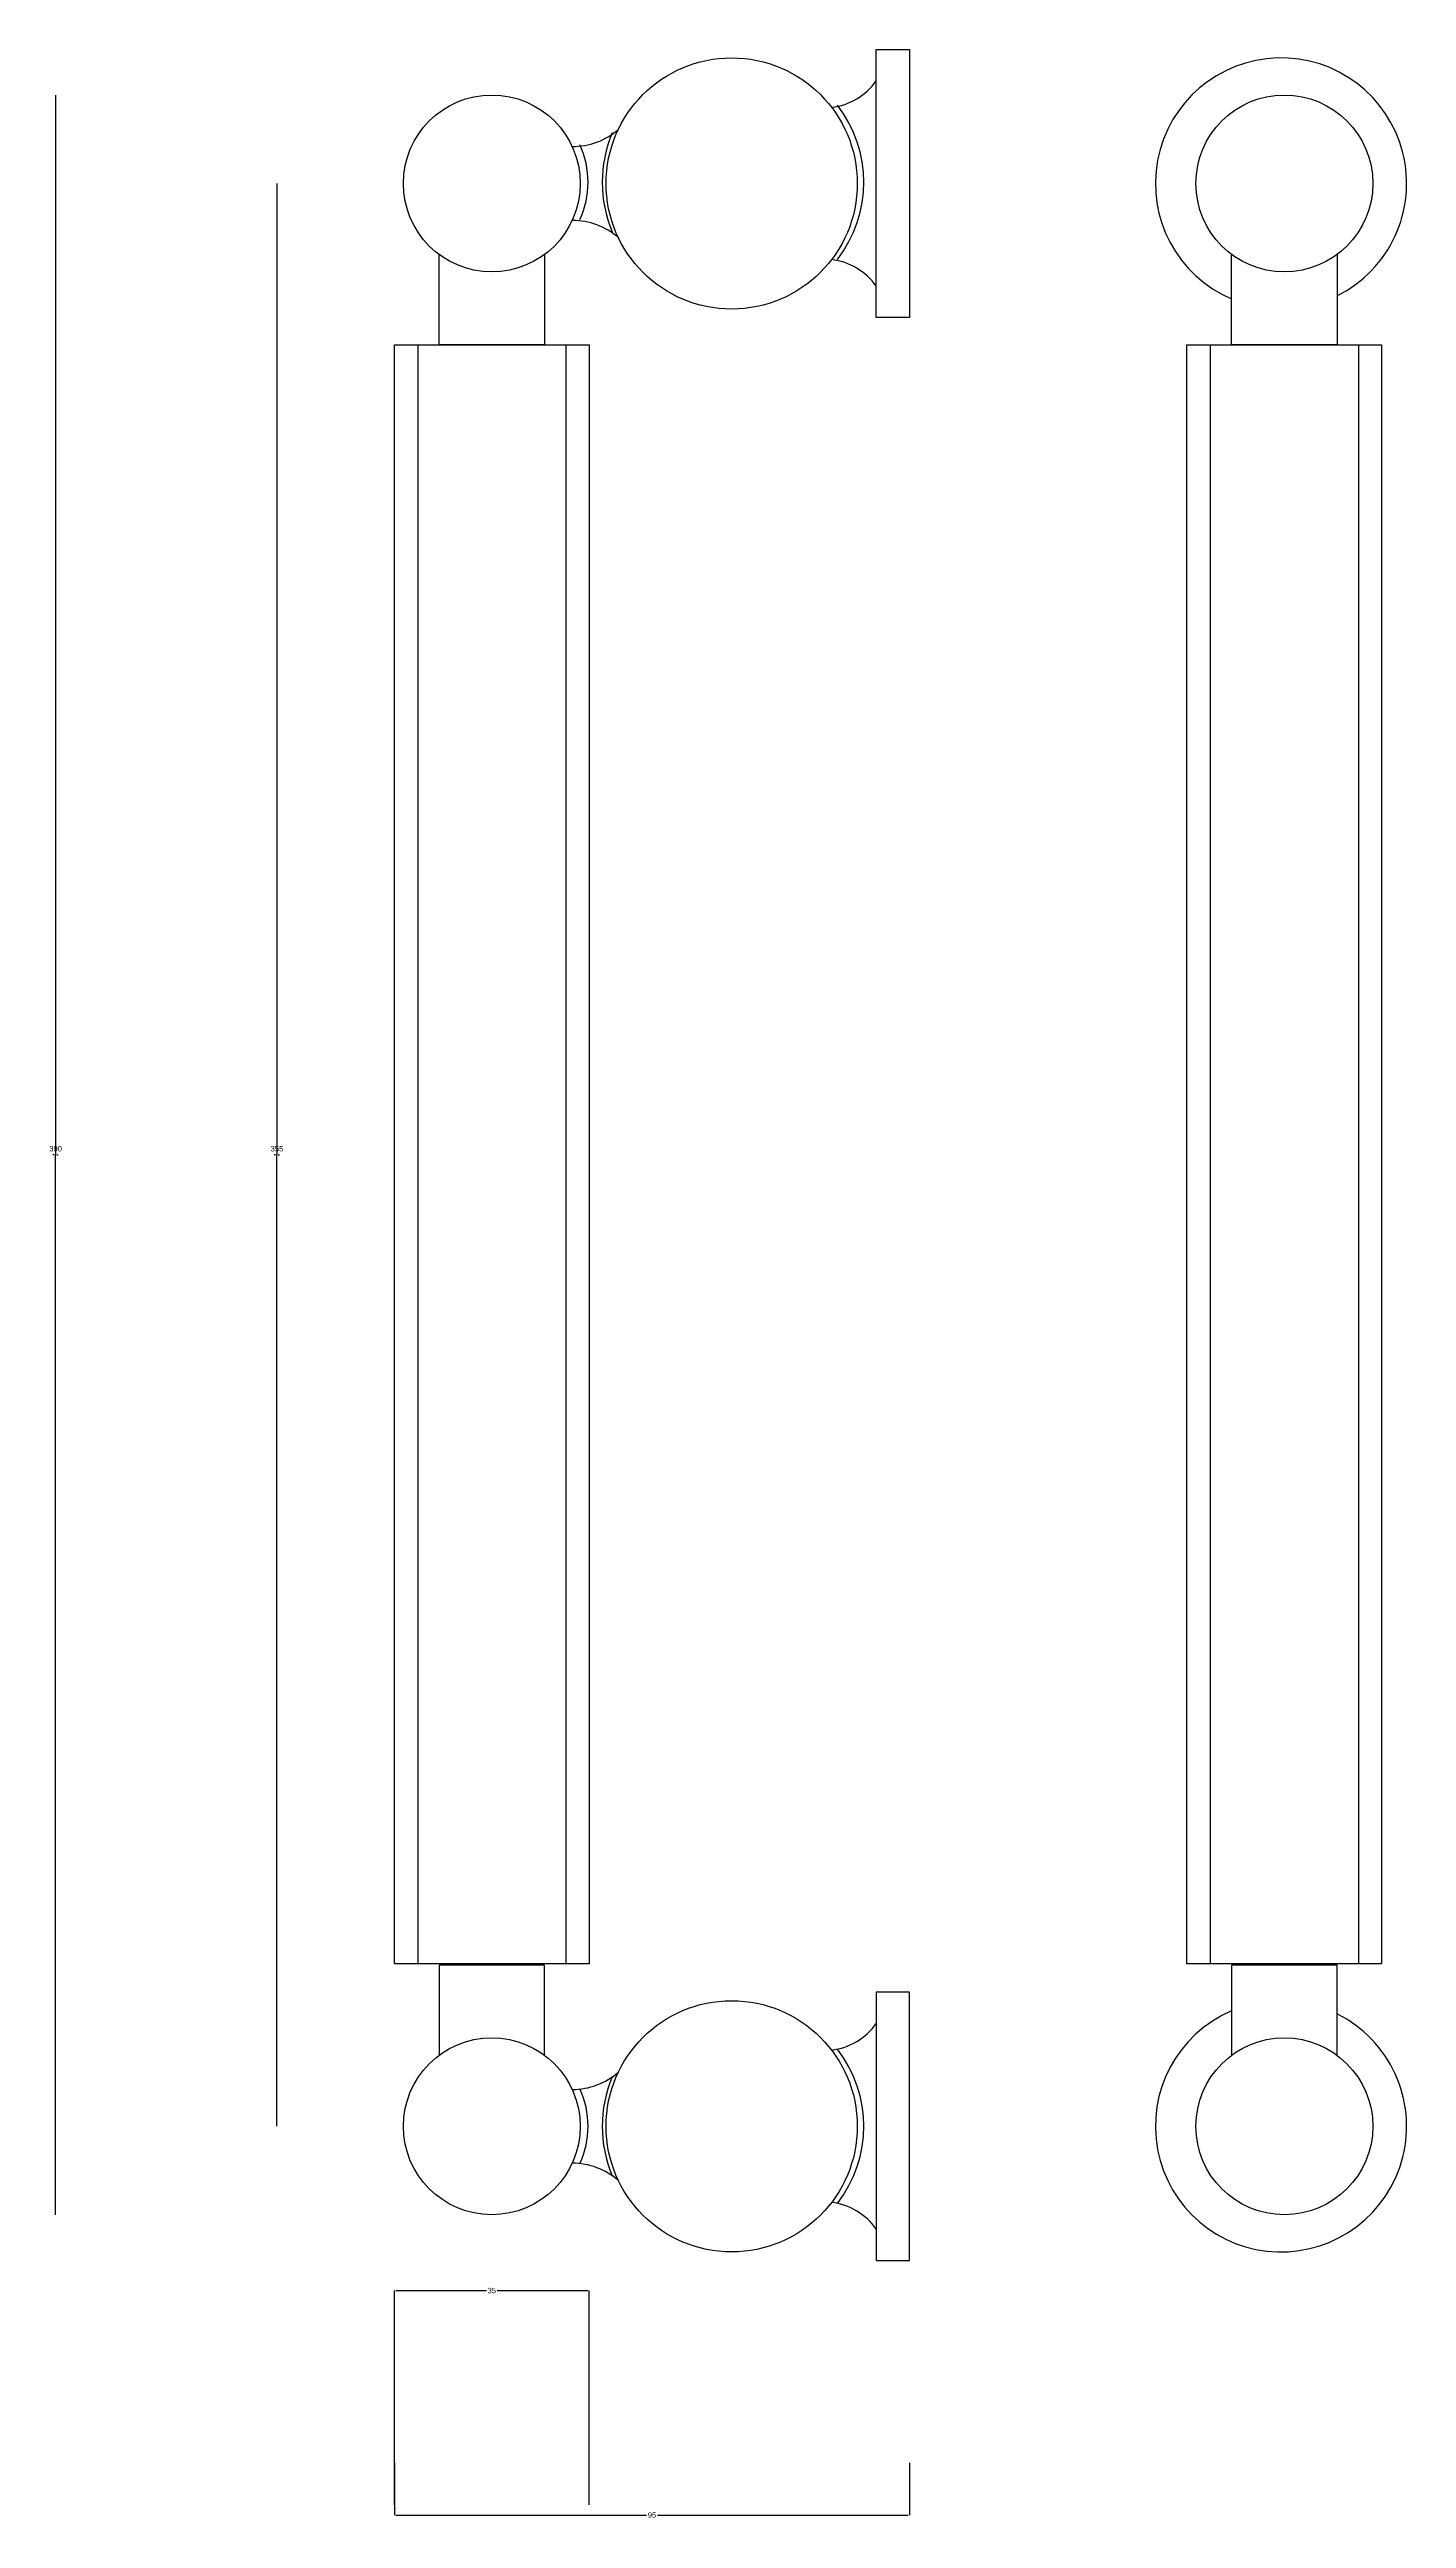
# Model space of a CAD drawing. Header units: metres. Extents: x 1046 to 1295, y 1107 to 1559.
import ezdxf

# ---------------------------------------------------------------- set-up
doc = ezdxf.new("R2010")
doc.units = ezdxf.units.M
for name, color, linetype in [('3', 3, 'Continuous'), ('7', 7, 'Continuous'), ('DIM', 3, 'Continuous')]:
    doc.layers.add(name, color=color, linetype=linetype)
doc.dimstyles.get("Standard").update_dxf_attribs({"dimtxt": 2.5, "dimasz": 2.5, "dimexe": 1.25, "dimexo": 0.625, "dimtad": 1, "dimcen": 2.5, "dimazin": 3, "dimtfac": 1, "dimtmove": 0, "dimatfit": 3})

# ---------------------------------------------------------------- blocks, each defined once
blk = doc.blocks.new('*D1')
for p, q in [((1047.6, 1550.42), (1047.6, 1356.45)), ((1047.35, 1356.45), (1047.1, 1356.45)), ((1047.6, 1162.48), (1047.6, 1356.45)), ((1047.6, 1356.45), (1047.6, 1356.45)), ((1047.85, 1356.45), (1048.1, 1356.45))]:
    blk.add_line(p, q)
at = {"layer": 'Defpoints'}
for p in [(1047.6, 1550.42), (1047.6, 1356.45), (1047.6, 1162.48)]:
    blk.add_point(p, dxfattribs=at)
at = {"layer": 'DIM', "insert": (1047.6, 1357.575), "char_height": 1, "attachment_point": 5}
blk.add_mtext('390', dxfattribs=at)
blk = doc.blocks.new('*D2')
for p, q in [((1088.11, 1534.23), (1088.11, 1356.45)), ((1087.86, 1356.45), (1087.61, 1356.45)), ((1088.11, 1178.67), (1088.11, 1356.45)), ((1088.11, 1356.45), (1088.11, 1356.45)), ((1088.36, 1356.45), (1088.61, 1356.45))]:
    blk.add_line(p, q)
at = {"layer": 'Defpoints'}
for p in [(1088.11, 1534.23), (1088.11, 1356.45), (1088.11, 1178.67)]:
    blk.add_point(p, dxfattribs=at)
at = {"layer": 'DIM', "insert": (1088.11, 1357.575), "char_height": 1, "attachment_point": 5}
blk.add_mtext('355', dxfattribs=at)
blk = doc.blocks.new('*D3')
for p, q in [((1109.62, 1117.09), (1109.62, 1107.53)), ((1203.89, 1117.09), (1203.89, 1107.53)), ((1109.87, 1107.53), (1155.755, 1107.53)), ((1157.755, 1107.53), (1203.64, 1107.53))]:
    blk.add_line(p, q)
at = {"layer": 'Defpoints'}
for p in [(1109.62, 1117.09), (1203.89, 1117.09), (1109.62, 1107.53)]:
    blk.add_point(p, dxfattribs=at)
at = {"layer": 'DIM', "insert": (1156.755, 1107.53), "char_height": 1, "attachment_point": 5}
blk.add_mtext('95', dxfattribs=at)
blk = doc.blocks.new('*D4')
for p, q in [((1109.62, 1109.38), (1109.62, 1148.6)), ((1109.87, 1148.6), (1126.44, 1148.6)), ((1128.44, 1148.6), (1145.01, 1148.6)), ((1145.26, 1109.38), (1145.26, 1148.6))]:
    blk.add_line(p, q)
at = {"layer": 'Defpoints'}
for p in [(1109.62, 1148.6), (1109.62, 1109.38), (1145.26, 1109.38)]:
    blk.add_point(p, dxfattribs=at)
at = {"layer": 'DIM', "insert": (1127.44, 1148.6), "char_height": 1, "attachment_point": 5}
blk.add_mtext('35', dxfattribs=at)

msp = doc.modelspace()

# ---------------------------------------------------------------- linework, layer by layer
at = {"layer": '3'}
for p, q in [((1113.89, 1504.7), (1113.89, 1208.42)), ((1140.99, 1504.7), (1140.99, 1208.42)), ((1258.93, 1504.7), (1258.93, 1208.42)), ((1286.04, 1504.7), (1286.04, 1208.42))]:
    msp.add_line(p, q, dxfattribs=at)
at = {"layer": '7'}
for points in [[(1197.8, 1558.77), (1203.89, 1558.77), (1203.89, 1509.68), (1197.8, 1509.68)], [(1109.62, 1504.7), (1145.26, 1504.7), (1145.26, 1208.42), (1109.62, 1208.42)], [(1254.67, 1504.7), (1290.3, 1504.7), (1290.3, 1208.42), (1254.67, 1208.42)], [(1197.8, 1154.13), (1203.89, 1154.13), (1203.89, 1203.21), (1197.8, 1203.21)]]:
    msp.add_lwpolyline(points, close=True, dxfattribs=at)
for points in [[(1137.1, 1521.23), (1137.1, 1504.7), (1117.79, 1504.7), (1117.79, 1521.23)], [(1282.14, 1521.23), (1282.14, 1504.7), (1262.83, 1504.7), (1262.83, 1521.23)], [(1137.1, 1191.67), (1137.1, 1208.19), (1117.79, 1208.19), (1117.79, 1191.67)], [(1282.14, 1191.67), (1282.14, 1208.19), (1262.83, 1208.19), (1262.83, 1191.67)]]:
    msp.add_lwpolyline(points, dxfattribs=at)
for centre, radius in [((1171.34, 1534.23), 22.99), ((1127.44, 1534.23), 16.19), ((1272.49, 1534.23), 16.19), ((1171.34, 1178.67), 22.99), ((1127.44, 1178.67), 16.19), ((1272.49, 1178.67), 16.19)]:
    msp.add_circle(centre, radius, dxfattribs=at)
for centre, radius, start, end in [((1271.88, 1534.23), 22.99, 296.52, 246.82), ((1188.19, 1559.87), 11.8, 277.02, 324.53), ((1172.54, 1534.45), 22.99, 322.13, 37.87), ((1142.17, 1553.82), 12.84, 269.93, 311.02), ((1128.87, 1534.45), 16.19, 335.05, 24.95), ((1170.63, 1534.45), 22.99, 156.83, 203.17), ((1142.17, 1514.63), 12.84, 48.98, 90.07), ((1188.19, 1508.58), 11.8, 35.47, 82.98), ((1271.88, 1178.67), 22.99, 113.18, 63.48), ((1188.19, 1204.32), 11.8, 277.02, 324.53), ((1142.17, 1198.26), 12.84, 269.93, 311.02), ((1172.54, 1178.67), 22.99, 322.13, 37.87), ((1128.87, 1178.67), 16.19, 335.05, 24.95), ((1170.63, 1178.67), 22.99, 156.83, 203.17), ((1142.17, 1159.07), 12.84, 48.98, 90.07), ((1188.19, 1153.02), 11.8, 35.47, 82.98)]:
    msp.add_arc(centre, radius, start, end, dxfattribs=at)

# ---------------------------------------------------------------- dimensions: what is measured, and where the dimension line sits
at = {"layer": 'DIM'}
for base, p1, p2, text, picture, middle in [((1047.6, 1356.45), (1047.6, 1550.42), (1047.6, 1162.48), '390', '*D1', (1047.6, 1357.575)), ((1088.11, 1356.45), (1088.11, 1534.23), (1088.11, 1178.67), '355', '*D2', (1088.11, 1357.575)), ((1109.62, 1148.6), (1109.62, 1109.38), (1145.26, 1109.38), '35', '*D4', (1127.44, 1148.6)), ((1109.62, 1107.53), (1109.62, 1117.09), (1203.89, 1117.09), '95', '*D3', (1156.755, 1107.53))]:
    dim = msp.add_linear_dim(base=base, p1=p1, p2=p2, text=text, dimstyle='Standard', dxfattribs=at)
    dim.commit()
    dim.dimension.update_dxf_attribs({"geometry": picture, "text_midpoint": middle})

doc.saveas('drawing.dxf')
